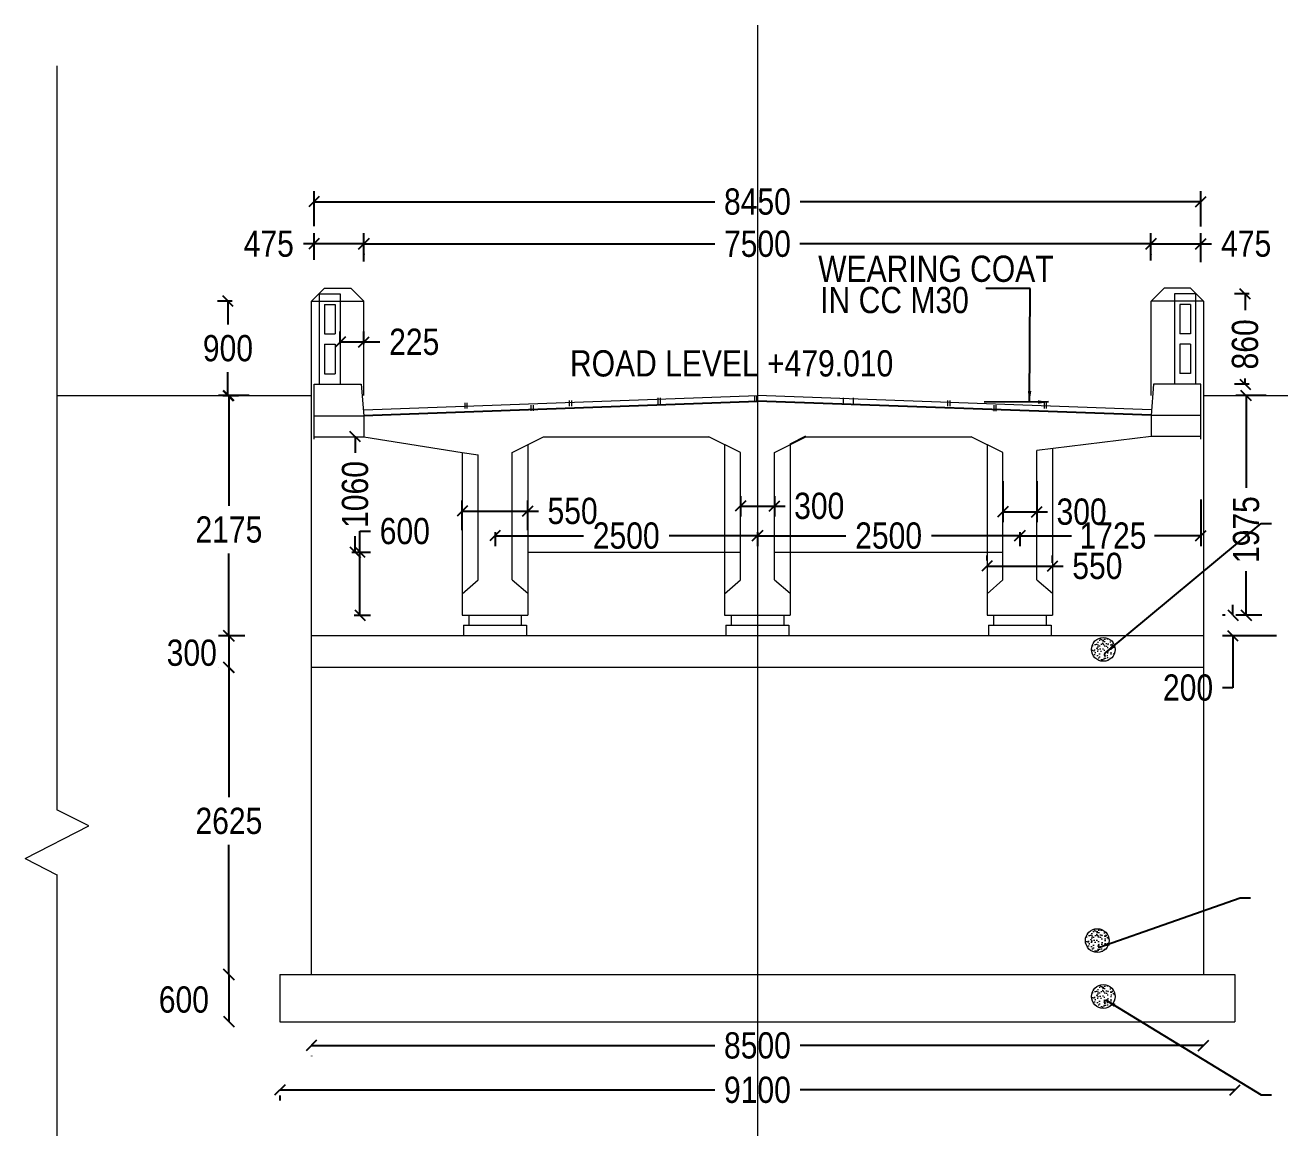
# Model space of a CAD drawing. Header units: millimetres. Extents: x -50489 to 84851, y 124916 to 300735.
# Drawn here: x 33521 to 45477, y 133790 to 144296 of the extents above; entities that cross this region are included whole.
import ezdxf

# ---------------------------------------------------------------- set-up
doc = ezdxf.new("R2010")
doc.units = ezdxf.units.MM
for name, color, linetype in [('abutment', 7, 'Continuous'), ('canal', 7, 'Continuous'), ('slab', 7, 'Continuous')]:
    doc.layers.add(name, color=color, linetype=linetype)
doc.styles.add('ARIAL NARROW', font='ARIALN.TTF')
doc.styles.add('arn', font='ARIALN.TTF')
doc.dimstyles.get("Standard").update_dxf_attribs({"dimtxt": 0.18, "dimasz": 0.18, "dimexe": 0.18, "dimexo": 0.0625, "dimgap": 0.09, "dimtad": 0, "dimtih": 1, "dimtoh": 1, "dimdec": 4, "dimzin": 0, "dimdsep": 46, "dimtxsty": 'Standard', "dimcen": 0.09, "dimadec": 0, "dimazin": 0, "dimtfac": 1, "dimtdec": 4, "dimtofl": 0, "dimtmove": 0, "dimatfit": 3, "dimfxl": 1, "dimtolj": 1, "dimtzin": 0, "dimarcsym": 0})
doc.dimstyles.new('STANDARD$7', dxfattribs={"dimtxt": 2, "dimasz": 2, "dimexe": 1.25, "dimexo": 0.625, "dimtad": 1, "dimdec": 0, "dimlfac": 0.5, "dimdsep": 46, "dimtxsty": 'Standard', "dimcen": 2.5, "dimadec": 0, "dimazin": 0, "dimtfac": 1, "dimtdec": 0, "dimtmove": 0, "dimatfit": 3, "dimfxl": 1, "dimtolj": 1, "dimtzin": 0, "dimarcsym": 0})

# ---------------------------------------------------------------- blocks, each defined once
blk = doc.blocks.new('_Oblique')
at = {"color": 0, "linetype": 'ByBlock', "lineweight": -2}
blk.add_line((-0.5, -0.5), (0.5, 0.5), dxfattribs=at)
blk = doc.blocks.new('*D235')
at = {"layer": 'abutment', "color": 0, "lineweight": -2, "transparency": 16777216}
for p, q in [((45030, 138674), (45030, 138774)), ((44956, 138674), (44930, 138674)), ((45445, 138476), (44930, 138476)), ((45030, 138476), (45030, 137983)), ((45030, 137983), (44930, 137983))]:
    blk.add_line(p, q, dxfattribs=at)
at = {"layer": 'Defpoints', "color": 0, "transparency": 16777216}
for p in [(45056, 138674), (45030, 138476), (45545, 138476)]:
    blk.add_point(p, dxfattribs=at)
at = {"layer": 'abutment', "color": 0, "lineweight": -2, "transparency": 16777216, "xscale": 100, "yscale": 100, "zscale": 100}
for p, rotation in [((45030, 138674), 270), ((45030, 138476), 90)]:
    blk.add_blockref('_Oblique', p, dxfattribs=dict(at, rotation=rotation))
at = {"layer": 'abutment', "color": 0, "lineweight": 5, "transparency": 16777216, "insert": (44602, 137983), "char_height": 250, "attachment_point": 5, "style": 'ARIAL NARROW'}
blk.add_mtext('\\A1;200', dxfattribs=at)
blk = doc.blocks.new('*D230')
at = {"layer": 'abutment', "color": 0, "lineweight": -2, "transparency": 16777216}
for p, q in [((36249, 134574), (40093, 134574)), ((44749, 134574), (40905, 134574)), ((36249, 134476), (36249, 134474))]:
    blk.add_line(p, q, dxfattribs=at)
at = {"layer": 'Defpoints', "color": 0, "transparency": 16777216}
for p in [(36249, 134576), (44749, 134574), (44749, 134574)]:
    blk.add_point(p, dxfattribs=at)
at = {"layer": 'abutment', "color": 0, "lineweight": -2, "transparency": 16777216, "xscale": 100, "yscale": 100, "zscale": 100, "rotation": 180}
blk.add_blockref('_Oblique', (36249, 134574), dxfattribs=at)
at = {"layer": 'abutment', "color": 0, "lineweight": -2, "transparency": 16777216, "xscale": 100, "yscale": 100, "zscale": 100}
blk.add_blockref('_Oblique', (44749, 134574), dxfattribs=at)
at = {"layer": 'abutment', "color": 0, "lineweight": 5, "transparency": 16777216, "insert": (40499, 134574), "char_height": 250, "attachment_point": 5, "style": 'ARIAL NARROW'}
blk.add_mtext('\\A1;8500', dxfattribs=at)
blk = doc.blocks.new('*D231')
at = {"layer": 'canal', "color": 0, "lineweight": -2, "transparency": 16777216}
for p, q in [((35363, 138175), (35363, 138175)), ((35463, 138175), (35463, 136941)), ((35463, 135251), (35463, 136485))]:
    blk.add_line(p, q, dxfattribs=at)
at = {"layer": 'Defpoints', "color": 0, "transparency": 16777216}
for p in [(35463, 138175), (35463, 135251), (35463, 135251)]:
    blk.add_point(p, dxfattribs=at)
at = {"layer": 'canal', "color": 0, "lineweight": -2, "transparency": 16777216, "xscale": 100, "yscale": 100, "zscale": 100}
for p, rotation in [((35463, 138175), 90), ((35463, 135251), 270)]:
    blk.add_blockref('_Oblique', p, dxfattribs=dict(at, rotation=rotation))
at = {"layer": 'canal', "color": 0, "lineweight": 5, "transparency": 16777216, "insert": (35463, 136713), "char_height": 250, "attachment_point": 5, "style": 'ARIAL NARROW'}
blk.add_mtext('\\A1;2625', dxfattribs=at)
blk = doc.blocks.new('*D245')
at = {"layer": 'Defpoints', "color": 0, "transparency": 16777216}
for p in [(44724, 142212), (44249, 141954), (44724, 141937)]:
    blk.add_point(p, dxfattribs=at)
at = {"layer": 'slab', "color": 0, "lineweight": -2, "transparency": 16777216}
for p, q in [((44249, 142054), (44249, 142312)), ((44724, 142037), (44724, 142312)), ((44249, 142212), (44724, 142212)), ((44724, 142212), (44824, 142212))]:
    blk.add_line(p, q, dxfattribs=at)
at = {"layer": 'slab', "color": 0, "lineweight": -2, "transparency": 16777216, "xscale": 100, "yscale": 100, "zscale": 100, "rotation": 180}
blk.add_blockref('_Oblique', (44249, 142212), dxfattribs=at)
at = {"layer": 'slab', "color": 0, "lineweight": -2, "transparency": 16777216, "xscale": 100, "yscale": 100, "zscale": 100}
blk.add_blockref('_Oblique', (44724, 142212), dxfattribs=at)
at = {"layer": 'slab', "color": 0, "lineweight": 5, "transparency": 16777216, "insert": (45156, 142212), "char_height": 250, "attachment_point": 5, "style": 'ARIAL NARROW'}
blk.add_mtext('\\A1;475', dxfattribs=at)
blk = doc.blocks.new('*D236')
at = {"layer": 'Defpoints', "color": 0, "transparency": 16777216}
for p in [(36749, 142212), (36274, 141960), (36749, 141943)]:
    blk.add_point(p, dxfattribs=at)
at = {"layer": 'slab', "color": 0, "lineweight": -2, "transparency": 16777216}
for p, q in [((36274, 142060), (36274, 142312)), ((36749, 142043), (36749, 142312)), ((36274, 142212), (36174, 142212)), ((36749, 142212), (36274, 142212))]:
    blk.add_line(p, q, dxfattribs=at)
at = {"layer": 'slab', "color": 0, "lineweight": -2, "transparency": 16777216, "xscale": 100, "yscale": 100, "zscale": 100, "rotation": 180}
blk.add_blockref('_Oblique', (36274, 142212), dxfattribs=at)
at = {"layer": 'slab', "color": 0, "lineweight": -2, "transparency": 16777216, "xscale": 100, "yscale": 100, "zscale": 100}
blk.add_blockref('_Oblique', (36749, 142212), dxfattribs=at)
at = {"layer": 'slab', "color": 0, "lineweight": 5, "transparency": 16777216, "insert": (35843, 142212), "char_height": 250, "attachment_point": 5, "style": 'ARIAL NARROW'}
blk.add_mtext('\\A1;475', dxfattribs=at)
blk = doc.blocks.new('*D227')
at = {"layer": 'Defpoints', "color": 0, "transparency": 16777216}
for p in [(36749, 142217), (44249, 142214), (44249, 142211)]:
    blk.add_point(p, dxfattribs=at)
at = {"layer": 'slab', "color": 0, "lineweight": -2, "transparency": 16777216}
for p, q in [((36749, 142211), (40094, 142211)), ((44249, 142211), (40904, 142211)), ((36749, 142117), (36749, 142111)), ((44249, 142114), (44249, 142111))]:
    blk.add_line(p, q, dxfattribs=at)
at = {"layer": 'slab', "color": 0, "lineweight": -2, "transparency": 16777216, "xscale": 100, "yscale": 100, "zscale": 100, "rotation": 180}
blk.add_blockref('_Oblique', (36749, 142211), dxfattribs=at)
at = {"layer": 'slab', "color": 0, "lineweight": -2, "transparency": 16777216, "xscale": 100, "yscale": 100, "zscale": 100}
blk.add_blockref('_Oblique', (44249, 142211), dxfattribs=at)
at = {"layer": 'slab', "color": 0, "lineweight": 5, "transparency": 16777216, "insert": (40499, 142211), "char_height": 250, "attachment_point": 5, "style": 'ARIAL NARROW'}
blk.add_mtext('\\A1;7500', dxfattribs=at)
blk = doc.blocks.new('*D244')
at = {"layer": 'Defpoints', "color": 0, "transparency": 16777216}
for p in [(42837, 140051), (43162, 140050), (43162, 139659)]:
    blk.add_point(p, dxfattribs=at)
at = {"layer": 'slab', "color": 0, "lineweight": -2, "transparency": 16777216}
for p, q in [((42837, 139951), (42837, 139559)), ((43162, 139950), (43162, 139559)), ((42837, 139659), (43162, 139659)), ((43162, 139659), (43262, 139659))]:
    blk.add_line(p, q, dxfattribs=at)
at = {"layer": 'slab', "color": 0, "lineweight": -2, "transparency": 16777216, "xscale": 100, "yscale": 100, "zscale": 100, "rotation": 180}
blk.add_blockref('_Oblique', (42837, 139659), dxfattribs=at)
at = {"layer": 'slab', "color": 0, "lineweight": -2, "transparency": 16777216, "xscale": 100, "yscale": 100, "zscale": 100}
blk.add_blockref('_Oblique', (43162, 139659), dxfattribs=at)
at = {"layer": 'slab', "color": 0, "lineweight": 5, "transparency": 16777216, "insert": (43588, 139659), "char_height": 250, "attachment_point": 5, "style": 'ARIAL NARROW'}
blk.add_mtext('\\A1;300', dxfattribs=at)
blk = doc.blocks.new('*D242')
at = {"layer": 'Defpoints', "color": 0, "transparency": 16777216}
for p in [(44724, 139877), (42999, 139517), (42999, 139431)]:
    blk.add_point(p, dxfattribs=at)
at = {"layer": 'slab', "color": 0, "lineweight": -2, "transparency": 16777216}
for p, q in [((44724, 139777), (44724, 139331)), ((42999, 139431), (43490, 139431)), ((42999, 139417), (42999, 139331)), ((44724, 139431), (44284, 139431))]:
    blk.add_line(p, q, dxfattribs=at)
at = {"layer": 'slab', "color": 0, "lineweight": -2, "transparency": 16777216, "xscale": 100, "yscale": 100, "zscale": 100, "rotation": 180}
blk.add_blockref('_Oblique', (42999, 139431), dxfattribs=at)
at = {"layer": 'slab', "color": 0, "lineweight": -2, "transparency": 16777216, "xscale": 100, "yscale": 100, "zscale": 100}
blk.add_blockref('_Oblique', (44724, 139431), dxfattribs=at)
at = {"layer": 'slab', "color": 0, "lineweight": 5, "transparency": 16777216, "insert": (43887, 139431), "char_height": 250, "attachment_point": 5, "style": 'ARIAL NARROW'}
blk.add_mtext('\\A1;1725', dxfattribs=at)
blk = doc.blocks.new('*D241')
at = {"layer": 'Defpoints', "color": 0, "transparency": 16777216}
for p in [(40337, 139909), (40662, 139909), (40662, 139714)]:
    blk.add_point(p, dxfattribs=at)
at = {"layer": 'slab', "color": 0, "lineweight": -2, "transparency": 16777216}
for p, q in [((40337, 139809), (40337, 139614)), ((40662, 139809), (40662, 139614)), ((40337, 139714), (40662, 139714)), ((40662, 139714), (40762, 139714))]:
    blk.add_line(p, q, dxfattribs=at)
at = {"layer": 'slab', "color": 0, "lineweight": -2, "transparency": 16777216, "xscale": 100, "yscale": 100, "zscale": 100, "rotation": 180}
blk.add_blockref('_Oblique', (40337, 139714), dxfattribs=at)
at = {"layer": 'slab', "color": 0, "lineweight": -2, "transparency": 16777216, "xscale": 100, "yscale": 100, "zscale": 100}
blk.add_blockref('_Oblique', (40662, 139714), dxfattribs=at)
at = {"layer": 'slab', "color": 0, "lineweight": 5, "transparency": 16777216, "insert": (41088, 139714), "char_height": 250, "attachment_point": 5, "style": 'ARIAL NARROW'}
blk.add_mtext('\\A1;300', dxfattribs=at)
blk = doc.blocks.new('*D243')
at = {"layer": 'Defpoints', "color": 0, "transparency": 16777216}
for p in [(42687, 139096), (43312, 139142), (43312, 139074)]:
    blk.add_point(p, dxfattribs=at)
at = {"layer": 'slab', "color": 0, "lineweight": -2, "transparency": 16777216}
for p, q in [((42687, 139196), (42687, 139242)), ((43312, 139174), (43312, 139242)), ((42687, 139142), (43312, 139142)), ((43312, 139142), (43412, 139142))]:
    blk.add_line(p, q, dxfattribs=at)
at = {"layer": 'slab', "color": 0, "lineweight": -2, "transparency": 16777216, "xscale": 100, "yscale": 100, "zscale": 100, "rotation": 180}
blk.add_blockref('_Oblique', (42687, 139142), dxfattribs=at)
at = {"layer": 'slab', "color": 0, "lineweight": -2, "transparency": 16777216, "xscale": 100, "yscale": 100, "zscale": 100}
blk.add_blockref('_Oblique', (43312, 139142), dxfattribs=at)
at = {"layer": 'slab', "color": 0, "lineweight": 5, "transparency": 16777216, "insert": (43738, 139142), "char_height": 250, "attachment_point": 5, "style": 'ARIAL NARROW'}
blk.add_mtext('\\A1;550', dxfattribs=at)
blk = doc.blocks.new('*D240')
at = {"layer": 'Defpoints', "color": 0, "transparency": 16777216}
for p in [(40499, 139566), (42999, 139566), (42999, 139431)]:
    blk.add_point(p, dxfattribs=at)
at = {"layer": 'slab', "color": 0, "lineweight": -2, "transparency": 16777216}
for p, q in [((40499, 139466), (40499, 139331)), ((40499, 139431), (41342, 139431)), ((42999, 139431), (42157, 139431)), ((42999, 139466), (42999, 139331))]:
    blk.add_line(p, q, dxfattribs=at)
at = {"layer": 'slab', "color": 0, "lineweight": -2, "transparency": 16777216, "xscale": 100, "yscale": 100, "zscale": 100, "rotation": 180}
blk.add_blockref('_Oblique', (40499, 139431), dxfattribs=at)
at = {"layer": 'slab', "color": 0, "lineweight": -2, "transparency": 16777216, "xscale": 100, "yscale": 100, "zscale": 100}
blk.add_blockref('_Oblique', (42999, 139431), dxfattribs=at)
at = {"layer": 'slab', "color": 0, "lineweight": 5, "transparency": 16777216, "insert": (41749, 139431), "char_height": 250, "attachment_point": 5, "style": 'ARIAL NARROW'}
blk.add_mtext('\\A1;2500', dxfattribs=at)
blk = doc.blocks.new('*D237')
at = {"layer": 'Defpoints', "color": 0, "transparency": 16777216}
for p in [(45146, 141734), (45285, 141734), (45285, 140874)]:
    blk.add_point(p, dxfattribs=at)
at = {"layer": 'slab', "color": 0, "lineweight": -2, "transparency": 16777216}
for p, q in [((45185, 141734), (45046, 141734)), ((45146, 141734), (45146, 141580)), ((45185, 140874), (45046, 140874)), ((45146, 140874), (45146, 140928))]:
    blk.add_line(p, q, dxfattribs=at)
at = {"layer": 'slab', "color": 0, "lineweight": -2, "transparency": 16777216, "xscale": 100, "yscale": 100, "zscale": 100}
for p, rotation in [((45146, 141734), 90), ((45146, 140874), 270)]:
    blk.add_blockref('_Oblique', p, dxfattribs=dict(at, rotation=rotation))
at = {"layer": 'slab', "color": 0, "lineweight": 5, "transparency": 16777216, "insert": (45146, 141254), "char_height": 250, "attachment_point": 5, "rotation": 90, "style": 'ARIAL NARROW'}
blk.add_mtext('\\A1;860', dxfattribs=at)
blk = doc.blocks.new('*D234')
at = {"layer": 'Defpoints', "color": 0, "transparency": 16777216}
for p in [(45447, 140766), (45156, 138674), (45406, 138674)]:
    blk.add_point(p, dxfattribs=at)
at = {"layer": 'slab', "color": 0, "lineweight": -2, "transparency": 16777216}
for p, q in [((45347, 140766), (45056, 140766)), ((45156, 140766), (45156, 139886)), ((45156, 138674), (45156, 139092)), ((45306, 138674), (45056, 138674))]:
    blk.add_line(p, q, dxfattribs=at)
at = {"layer": 'slab', "color": 0, "lineweight": -2, "transparency": 16777216, "xscale": 100, "yscale": 100, "zscale": 100}
for p, rotation in [((45156, 140766), 90), ((45156, 138674), 270)]:
    blk.add_blockref('_Oblique', p, dxfattribs=dict(at, rotation=rotation))
at = {"layer": 'slab', "color": 0, "lineweight": 5, "transparency": 16777216, "insert": (45156, 139489), "char_height": 250, "attachment_point": 5, "rotation": 90, "style": 'ARIAL NARROW'}
blk.add_mtext('\\A1;1975', dxfattribs=at)
blk = doc.blocks.new('*D238')
at = {"layer": 'Defpoints', "color": 0, "transparency": 16777216}
for p in [(36666, 140374), (36666, 140374), (36666, 139274)]:
    blk.add_point(p, dxfattribs=at)
at = {"layer": 'slab', "color": 0, "lineweight": -2, "transparency": 16777216}
for p, q in [((36666, 140374), (36666, 140221)), ((36666, 139274), (36666, 139428)), ((36766, 139274), (36766, 139274))]:
    blk.add_line(p, q, dxfattribs=at)
at = {"layer": 'slab', "color": 0, "lineweight": -2, "transparency": 16777216, "xscale": 100, "yscale": 100, "zscale": 100}
for p, rotation in [((36666, 140374), 90), ((36666, 139274), 270)]:
    blk.add_blockref('_Oblique', p, dxfattribs=dict(at, rotation=rotation))
at = {"layer": 'slab', "color": 0, "lineweight": 5, "transparency": 16777216, "insert": (36666, 139824), "char_height": 250, "attachment_point": 5, "rotation": 90, "style": 'ARIAL NARROW'}
blk.add_mtext('\\A1;1060', dxfattribs=at)
blk = doc.blocks.new('*D233')
at = {"layer": 'Defpoints', "color": 0, "transparency": 16777216}
for p in [(36749, 141277), (36524, 141155), (36749, 141156)]:
    blk.add_point(p, dxfattribs=at)
at = {"layer": 'slab', "color": 0, "lineweight": -2, "transparency": 16777216}
for p, q in [((36524, 141255), (36524, 141377)), ((36749, 141256), (36749, 141377)), ((36524, 141277), (36749, 141277)), ((36749, 141277), (36900, 141277))]:
    blk.add_line(p, q, dxfattribs=at)
at = {"layer": 'slab', "color": 0, "lineweight": -2, "transparency": 16777216, "xscale": 100, "yscale": 100, "zscale": 100, "rotation": 180}
blk.add_blockref('_Oblique', (36524, 141277), dxfattribs=at)
at = {"layer": 'slab', "color": 0, "lineweight": -2, "transparency": 16777216, "xscale": 100, "yscale": 100, "zscale": 100}
blk.add_blockref('_Oblique', (36749, 141277), dxfattribs=at)
at = {"layer": 'slab', "color": 0, "lineweight": 5, "transparency": 16777216, "insert": (37229, 141277), "char_height": 250, "attachment_point": 5, "style": 'ARIAL NARROW'}
blk.add_mtext('\\A1;225', dxfattribs=at)
blk = doc.blocks.new('*D232')
at = {"layer": 'Defpoints', "color": 0, "transparency": 16777216}
for p in [(36534, 139274), (36712, 139274), (36556, 138674)]:
    blk.add_point(p, dxfattribs=at)
at = {"layer": 'slab', "color": 0, "lineweight": -2, "transparency": 16777216}
for p, q in [((36712, 139274), (36712, 139474)), ((36712, 139474), (36812, 139474)), ((36634, 139274), (36812, 139274)), ((36712, 138674), (36712, 139274)), ((36656, 138674), (36812, 138674))]:
    blk.add_line(p, q, dxfattribs=at)
at = {"layer": 'slab', "color": 0, "lineweight": -2, "transparency": 16777216, "xscale": 100, "yscale": 100, "zscale": 100}
for p, rotation in [((36712, 139274), 90), ((36712, 138674), 270)]:
    blk.add_blockref('_Oblique', p, dxfattribs=dict(at, rotation=rotation))
at = {"layer": 'slab', "color": 0, "lineweight": 5, "transparency": 16777216, "insert": (37139, 139474), "char_height": 250, "attachment_point": 5, "style": 'ARIAL NARROW'}
blk.add_mtext('\\A1;600', dxfattribs=at)
blk = doc.blocks.new('*D239')
at = {"layer": 'Defpoints', "color": 0, "transparency": 16777216}
for p in [(38312, 139666), (37687, 139384), (38312, 139384)]:
    blk.add_point(p, dxfattribs=at)
at = {"layer": 'slab', "color": 0, "lineweight": -2, "transparency": 16777216}
for p, q in [((37687, 139484), (37687, 139766)), ((37687, 139666), (38312, 139666)), ((38312, 139484), (38312, 139766)), ((38312, 139666), (38412, 139666))]:
    blk.add_line(p, q, dxfattribs=at)
at = {"layer": 'slab', "color": 0, "lineweight": -2, "transparency": 16777216, "xscale": 100, "yscale": 100, "zscale": 100, "rotation": 180}
blk.add_blockref('_Oblique', (37687, 139666), dxfattribs=at)
at = {"layer": 'slab', "color": 0, "lineweight": -2, "transparency": 16777216, "xscale": 100, "yscale": 100, "zscale": 100}
blk.add_blockref('_Oblique', (38312, 139666), dxfattribs=at)
at = {"layer": 'slab', "color": 0, "lineweight": 5, "transparency": 16777216, "insert": (38738, 139666), "char_height": 250, "attachment_point": 5, "style": 'ARIAL NARROW'}
blk.add_mtext('\\A1;550', dxfattribs=at)
blk = doc.blocks.new('*D229')
at = {"layer": 'Defpoints', "color": 0, "transparency": 16777216}
for p in [(37999, 139566), (40499, 139566), (40499, 139431)]:
    blk.add_point(p, dxfattribs=at)
at = {"layer": 'slab', "color": 0, "lineweight": -2, "transparency": 16777216}
for p, q in [((37999, 139466), (37999, 139331)), ((37999, 139431), (38842, 139431)), ((40499, 139431), (39657, 139431)), ((40499, 139466), (40499, 139331))]:
    blk.add_line(p, q, dxfattribs=at)
at = {"layer": 'slab', "color": 0, "lineweight": -2, "transparency": 16777216, "xscale": 100, "yscale": 100, "zscale": 100, "rotation": 180}
blk.add_blockref('_Oblique', (37999, 139431), dxfattribs=at)
at = {"layer": 'slab', "color": 0, "lineweight": -2, "transparency": 16777216, "xscale": 100, "yscale": 100, "zscale": 100}
blk.add_blockref('_Oblique', (40499, 139431), dxfattribs=at)
at = {"layer": 'slab', "color": 0, "lineweight": 5, "transparency": 16777216, "insert": (39249, 139431), "char_height": 250, "attachment_point": 5, "style": 'ARIAL NARROW'}
blk.add_mtext('\\A1;2500', dxfattribs=at)
blk = doc.blocks.new('*D228')
at = {"layer": 'Defpoints', "color": 0, "transparency": 16777216}
for p in [(44724, 142613), (36274, 142279), (44724, 142277)]:
    blk.add_point(p, dxfattribs=at)
at = {"layer": 'slab', "color": 0, "lineweight": -2, "transparency": 16777216}
for p, q in [((36274, 142379), (36274, 142713)), ((44724, 142377), (44724, 142713)), ((36274, 142613), (40093, 142613)), ((44724, 142613), (40905, 142613))]:
    blk.add_line(p, q, dxfattribs=at)
at = {"layer": 'slab', "color": 0, "lineweight": -2, "transparency": 16777216, "xscale": 100, "yscale": 100, "zscale": 100, "rotation": 180}
blk.add_blockref('_Oblique', (36274, 142613), dxfattribs=at)
at = {"layer": 'slab', "color": 0, "lineweight": -2, "transparency": 16777216, "xscale": 100, "yscale": 100, "zscale": 100}
blk.add_blockref('_Oblique', (44724, 142613), dxfattribs=at)
at = {"layer": 'slab', "color": 0, "lineweight": 5, "transparency": 16777216, "insert": (40499, 142613), "char_height": 250, "attachment_point": 5, "style": 'ARIAL NARROW'}
blk.add_mtext('\\A1;8450', dxfattribs=at)
blk = doc.blocks.new('*D246')
at = {"layer": 'abutment', "color": 0, "lineweight": -2, "transparency": 16777216}
for p, q in [((35949, 134151), (40093, 134151)), ((45049, 134151), (40905, 134151)), ((45049, 134246), (45049, 134251)), ((35949, 134098), (35949, 134051))]:
    blk.add_line(p, q, dxfattribs=at)
at = {"layer": 'Defpoints', "color": 0, "transparency": 16777216}
for p in [(35949, 134198), (45049, 134151), (45049, 134146)]:
    blk.add_point(p, dxfattribs=at)
at = {"layer": 'abutment', "color": 0, "lineweight": -2, "transparency": 16777216, "xscale": 100, "yscale": 100, "zscale": 100, "rotation": 180}
blk.add_blockref('_Oblique', (35949, 134151), dxfattribs=at)
at = {"layer": 'abutment', "color": 0, "lineweight": -2, "transparency": 16777216, "xscale": 100, "yscale": 100, "zscale": 100}
blk.add_blockref('_Oblique', (45049, 134151), dxfattribs=at)
at = {"layer": 'abutment', "color": 0, "lineweight": 5, "transparency": 16777216, "insert": (40499, 134151), "char_height": 250, "attachment_point": 5, "style": 'ARIAL NARROW'}
blk.add_mtext('\\A1;9100', dxfattribs=at)
blk = doc.blocks.new('*D247')
at = {"layer": 'abutment', "color": 0, "lineweight": -2, "transparency": 16777216}
blk.add_line((35463, 135251), (35463, 134803), dxfattribs=at)
at = {"layer": 'Defpoints', "color": 0, "transparency": 16777216}
for p in [(35463, 135251), (35463, 134803), (35463, 134803)]:
    blk.add_point(p, dxfattribs=at)
at = {"layer": 'abutment', "color": 0, "lineweight": -2, "transparency": 16777216, "xscale": 100, "yscale": 100, "zscale": 100}
for p, rotation in [((35463, 135251), 90), ((35463, 134803), 270)]:
    blk.add_blockref('_Oblique', p, dxfattribs=dict(at, rotation=rotation))
at = {"layer": 'abutment', "color": 0, "lineweight": 5, "transparency": 16777216, "insert": (35034, 135011), "char_height": 250, "attachment_point": 5, "style": 'ARIAL NARROW'}
blk.add_mtext('\\A1;600', dxfattribs=at)
blk = doc.blocks.new('*D248')
at = {"layer": 'canal', "color": 0, "lineweight": -2, "transparency": 16777216}
for p, q in [((35495, 141666), (35354, 141666)), ((35454, 141666), (35454, 141443)), ((35454, 140766), (35454, 140988)), ((35404, 140766), (35554, 140766))]:
    blk.add_line(p, q, dxfattribs=at)
at = {"layer": 'Defpoints', "color": 0, "transparency": 16777216}
for p in [(35454, 141666), (35595, 141666), (35304, 140766)]:
    blk.add_point(p, dxfattribs=at)
at = {"layer": 'canal', "color": 0, "lineweight": -2, "transparency": 16777216, "xscale": 100, "yscale": 100, "zscale": 100}
for p, rotation in [((35454, 141666), 90), ((35454, 140766), 270)]:
    blk.add_blockref('_Oblique', p, dxfattribs=dict(at, rotation=rotation))
at = {"layer": 'canal', "color": 0, "lineweight": 5, "transparency": 16777216, "insert": (35454, 141216), "char_height": 250, "attachment_point": 5, "style": 'ARIAL NARROW'}
blk.add_mtext('\\A1;900', dxfattribs=at)
blk = doc.blocks.new('*D249')
at = {"layer": 'canal', "color": 0, "lineweight": -2, "transparency": 16777216}
for p, q in [((35655, 140766), (35363, 140766)), ((35463, 140766), (35463, 139717)), ((35463, 138477), (35463, 139261)), ((35614, 138477), (35363, 138477))]:
    blk.add_line(p, q, dxfattribs=at)
at = {"layer": 'Defpoints', "color": 0, "transparency": 16777216}
for p in [(35755, 140766), (35463, 138477), (35714, 138477)]:
    blk.add_point(p, dxfattribs=at)
at = {"layer": 'canal', "color": 0, "lineweight": -2, "transparency": 16777216, "xscale": 100, "yscale": 100, "zscale": 100}
for p, rotation in [((35463, 140766), 90), ((35463, 138477), 270)]:
    blk.add_blockref('_Oblique', p, dxfattribs=dict(at, rotation=rotation))
at = {"layer": 'canal', "color": 0, "lineweight": 5, "transparency": 16777216, "insert": (35463, 139489), "char_height": 250, "attachment_point": 5, "style": 'ARIAL NARROW'}
blk.add_mtext('\\A1;2175', dxfattribs=at)
blk = doc.blocks.new('*D250')
at = {"layer": 'abutment', "color": 0, "lineweight": -2, "transparency": 16777216}
blk.add_line((35463, 138477), (35463, 138177), dxfattribs=at)
at = {"layer": 'Defpoints', "color": 0, "transparency": 16777216}
for p in [(35463, 138477), (35463, 138177), (35463, 138177)]:
    blk.add_point(p, dxfattribs=at)
at = {"layer": 'abutment', "color": 0, "lineweight": -2, "transparency": 16777216, "xscale": 100, "yscale": 100, "zscale": 100}
for p, rotation in [((35463, 138477), 90), ((35463, 138177), 270)]:
    blk.add_blockref('_Oblique', p, dxfattribs=dict(at, rotation=rotation))
at = {"layer": 'abutment', "color": 0, "lineweight": 5, "transparency": 16777216, "insert": (35109, 138315), "char_height": 250, "attachment_point": 5, "style": 'ARIAL NARROW'}
blk.add_mtext('\\A1;300', dxfattribs=at)

msp = doc.modelspace()

# ---------------------------------------------------------------- hatches: boundary and pattern name
at = {"layer": 'abutment', "lineweight": 5}
h = msp.add_hatch(dxfattribs=at)
h.set_pattern_fill('AR-CONC', color=256, scale=12.5, style=0)
h.set_pattern_definition([(50, (27835.19, 104367.64), (89.65752, -7.84402), [9.375, -103.125]), (355, (27835.19, 104367.64), (-17.34392, 94.02402), [7.5, -82.5]), (100.4514, (27842.66, 104366.99), (72.31367, 86.17994), [7.96752, -87.64276]), (46.1842, (27835.19, 104392.64), (133.40513, -20.68988), [14.0625, -154.6875]), (96.6356, (27846.3, 104390.92), (116.83284, 121.76473), [11.9513, -131.46412]), (351.1842, (27835.19, 104392.64), (116.83274, 121.7648), [11.25, -123.75]), (21, (27847.69, 104386.39), (74.61338, -50.32736), [9.375, -103.125]), (326, (27847.69, 104386.39), (30.41442, 90.64376), [7.5, -82.5]), (71.4514, (27853.91, 104382.2), (105.02783, 40.31631), [7.96752, -87.64276]), (37.5, (27835.19, 104367.64), (1.519982, 41.611732), [0, -81.5, 0, -83.75, 0, -82.8125]), (7.5, (27835.19, 104367.64), (32.88369, 49.301464), [0, -47.75, 0, -79.625, 0, -31.5625]), (327.5, (27807.314, 104367.64), (66.727805, -2.81936), [0, -31.25, 0, -97.5, 0, -129.375]), (317.5, (27794.814, 104367.64), (72.89827, 12.51312), [0, -40.625, 0, -64.75, 0, -91.875])])
h.paths.add_polyline_path([(43908.3, 138348.1, 1), (43681.5, 138348.1, 1)])
h = msp.add_hatch(dxfattribs=at)
h.set_pattern_fill('AR-CONC', color=256, scale=12.5, style=0)
h.set_pattern_definition([(50, (27777.71, 101593.55), (89.65752, -7.84402), [9.375, -103.125]), (355, (27777.71, 101593.55), (-17.34392, 94.02402), [7.5, -82.5]), (100.4514, (27785.185, 101592.9), (72.31367, 86.17994), [7.96752, -87.64276]), (46.1842, (27777.71, 101618.55), (133.40513, -20.68988), [14.0625, -154.6875]), (96.6356, (27788.83, 101616.83), (116.83284, 121.76473), [11.9513, -131.46412]), (351.1842, (27777.71, 101618.55), (116.83274, 121.7648), [11.25, -123.75]), (21, (27790.21, 101612.3), (74.61338, -50.32736), [9.375, -103.125]), (326, (27790.21, 101612.3), (30.41442, 90.64376), [7.5, -82.5]), (71.4514, (27796.43, 101608.11), (105.02783, 40.31631), [7.96752, -87.64276]), (37.5, (27777.714, 101593.552), (1.519982, 41.611732), [0, -81.5, 0, -83.75, 0, -82.8125]), (7.5, (27777.714, 101593.55), (32.88369, 49.301464), [0, -47.75, 0, -79.625, 0, -31.5625]), (327.5, (27749.84, 101593.552), (66.727805, -2.81936), [0, -31.25, 0, -97.5, 0, -129.375]), (317.5, (27737.34, 101593.55), (72.89827, 12.51312), [0, -40.625, 0, -64.75, 0, -91.875])])
h.paths.add_polyline_path([(43850.8, 135574, 1), (43624, 135574, 1)])
h = msp.add_hatch(dxfattribs=at)
h.set_pattern_fill('AR-CONC', color=256, scale=12.5, style=0)
h.set_pattern_definition([(50, (27835.185, 101061.014), (89.65752, -7.84402), [9.375, -103.125]), (355, (27835.185, 101061.01), (-17.34392, 94.02402), [7.5, -82.5]), (100.4514, (27842.66, 101060.36), (72.31367, 86.17994), [7.96752, -87.64276]), (46.1842, (27835.18, 101086.01), (133.40513, -20.68988), [14.0625, -154.6875]), (96.6356, (27846.3, 101084.29), (116.83284, 121.76473), [11.9513, -131.46412]), (351.1842, (27835.18, 101086.01), (116.83274, 121.7648), [11.25, -123.75]), (21, (27847.685, 101079.764), (74.61338, -50.32736), [9.375, -103.125]), (326, (27847.685, 101079.76), (30.41442, 90.64376), [7.5, -82.5]), (71.4514, (27853.9, 101075.57), (105.02783, 40.31631), [7.96752, -87.64276]), (37.5, (27835.185, 101061.014), (1.519982, 41.611732), [0, -81.5, 0, -83.75, 0, -82.8125]), (7.5, (27835.185, 101061.014), (32.88369, 49.301464), [0, -47.75, 0, -79.625, 0, -31.5625]), (327.5, (27807.31, 101061.014), (66.727805, -2.81936), [0, -31.25, 0, -97.5, 0, -129.375]), (317.5, (27794.81, 101061.014), (72.89827, 12.51312), [0, -40.625, 0, -64.75, 0, -91.875])])
h.paths.add_polyline_path([(43908.3, 135041.5, 1), (43681.5, 135041.5, 1)])

# ---------------------------------------------------------------- linework, layer by layer
at = {"lineweight": 5}
for p, q in [((40499.2, 144295.5), (40499.2, 127696.5)), ((33824.5, 143906.6), (33824.5, 136820.7)), ((34128, 136666), (33824.5, 136820.7)), ((33521.1, 136356.8), (34128, 136666)), ((33521.1, 136356.5), (33824.7, 136202)), ((33824.5, 136202.1), (33824, 128127.6))]:
    msp.add_line(p, q, dxfattribs=at)
at = {"layer": 'abutment', "lineweight": 5}
for p, q in [((36249.2, 135251), (36249.2, 141665.6)), ((44749.2, 141665.6), (44749.2, 135251)), ((37699.2, 138580), (37699.2, 138476)), ((37699.2, 138580), (38299.2, 138580)), ((37749.2, 138676), (37749.2, 138580)), ((38223.7, 138580), (38224.2, 138579.5)), ((38249.2, 138676), (38249.2, 138580)), ((38299.2, 138580), (38299.2, 138476)), ((40199.2, 138580.1), (40199.2, 138476.1)), ((40199.2, 138580.1), (40799.2, 138580.1)), ((40249.2, 138676.1), (40249.2, 138580.1)), ((40723.7, 138580.1), (40724.2, 138579.6)), ((40749.2, 138676.1), (40749.2, 138580.1)), ((40799.2, 138580.1), (40799.2, 138476.1)), ((42699.2, 138580), (42699.2, 138476)), ((42699.2, 138580), (43299.2, 138580)), ((42749.2, 138676), (42749.2, 138580)), ((43223.7, 138580), (43224.2, 138579.5)), ((43249.2, 138676), (43249.2, 138580)), ((43299.2, 138580), (43299.2, 138476)), ((44749.2, 138476), (36249.2, 138476)), ((44749.2, 138176), (36249.2, 138176)), ((35949.2, 135251), (45049.2, 135251)), ((35949.2, 135251), (35949.2, 134801)), ((45049.2, 135251), (45049.2, 134801)), ((35949.2, 134801), (45049.2, 134801))]:
    msp.add_line(p, q, dxfattribs=at)
for centre in [(43794.9, 138348.1), (43737.4, 135574), (43794.9, 135041.5)]:
    msp.add_circle(centre, 113.4, dxfattribs=at)
at = {"layer": 'slab', "lineweight": 5}
for p, q in [((36249.2, 141665.6), (36374.2, 141790.6)), ((36324.2, 141734.5), (36324.2, 140874.5)), ((36324.2, 141734.5), (36524.2, 141734.5)), ((36374.2, 141790.6), (36624.2, 141790.6)), ((36524.2, 141734.5), (36524.2, 140874.5)), ((36749.2, 141665.6), (36624.2, 141790.6)), ((44249.2, 141665.6), (44374.2, 141790.6)), ((44624.2, 141790.6), (44374.2, 141790.6)), ((44674.2, 141735.2), (44474.2, 141735.2)), ((44474.2, 141735.2), (44474.2, 140875.2)), ((44749.2, 141665.6), (44624.2, 141790.6)), ((44674.2, 141735.2), (44674.2, 140875.2)), ((36249.2, 141665.6), (36749.2, 141665.6)), ((36374.2, 141634.5), (36374.2, 141354.5)), ((36374.2, 141634.5), (36474.2, 141634.5)), ((36474.2, 141634.5), (36474.2, 141354.5)), ((36749.2, 140766.5), (36749.2, 141665.6)), ((44249.2, 140766.5), (44249.2, 141665.6)), ((44749.2, 141665.6), (44249.2, 141665.6)), ((44624.2, 141635.2), (44524.2, 141635.2)), ((44524.2, 141635.2), (44524.2, 141355.2)), ((44624.2, 141635.2), (44624.2, 141355.2)), ((36374.2, 141354.5), (36474.2, 141354.5)), ((44624.2, 141355.2), (44524.2, 141355.2)), ((36374.2, 141254.5), (36374.2, 140974.5)), ((36374.2, 141254.5), (36474.2, 141254.5)), ((36474.2, 141254.5), (36474.2, 140974.5)), ((44624.2, 141255.2), (44524.2, 141255.2)), ((44524.2, 141255.2), (44524.2, 140975.2)), ((44624.2, 141255.2), (44624.2, 140975.2)), ((36374.2, 140974.5), (36474.2, 140974.5)), ((44624.2, 140975.2), (44524.2, 140975.2)), ((36274.2, 140349.5), (36274.2, 140874.5)), ((36274.2, 140874.5), (36274.2, 140874.5)), ((36274.2, 140874.5), (36724.2, 140874.5)), ((36724.2, 140874.5), (36749.2, 140574.5)), ((44274.2, 140875.2), (44249.2, 140575.2)), ((44724.2, 140875.2), (44274.2, 140875.2)), ((44724.2, 140350.2), (44724.2, 140875.2)), ((33824.5, 140765.6), (36249.2, 140765.6)), ((36747.8, 140630.5), (40499.2, 140766.5)), ((39554.2, 140687.2), (39554.2, 140743.2)), ((39574.2, 140687.2), (39574.2, 140743.2)), ((40474.2, 140709.9), (40474.2, 140765.9)), ((40494.2, 140709.9), (40494.2, 140765.9)), ((44250.6, 140631.2), (40499.2, 140766.5)), ((41319.2, 140688), (41319.2, 140744)), ((41414.2, 140688), (41414.2, 140744)), ((44749.2, 140765.6), (47546.4, 140765.6)), ((36749, 140580.5), (40499.1, 140716.5)), ((36749.2, 140574.5), (40499.2, 140710.5)), ((37714.2, 140642), (37714.2, 140698)), ((37734.2, 140642), (37734.2, 140698)), ((38344.2, 140619.3), (38344.2, 140675.3)), ((38364.2, 140619.3), (38364.2, 140675.3)), ((38709.2, 140664.6), (38709.2, 140720.6)), ((38729.2, 140664.6), (38729.2, 140720.6)), ((44249.2, 140575.2), (40499.2, 140710.5)), ((44249.3, 140581.2), (40499.4, 140716.5)), ((42314.2, 140664.8), (42314.2, 140720.8)), ((42334.2, 140664.8), (42334.2, 140720.8)), ((42754.2, 140618.5), (42754.2, 140674.5)), ((42774.2, 140618.5), (42774.2, 140674.5)), ((43234.2, 140641.6), (43234.2, 140697.7)), ((43254.2, 140641.6), (43254.2, 140697.7)), ((36274.2, 140574.5), (36749.2, 140574.5)), ((36749.2, 140574.5), (36749.2, 140374.5)), ((44249.2, 140575.2), (44249.2, 140375.2)), ((44724.2, 140575.2), (44249.2, 140575.2)), ((36274.2, 140374.5), (36749.2, 140374.5)), ((36749.2, 140374.5), (37686.7, 140224.5)), ((38161.7, 140224.5), (38461.7, 140374.5)), ((38461.7, 140374.5), (39024.2, 140374.6)), ((39024.2, 140374.6), (40036.7, 140374.4)), ((40336.7, 140224.4), (40036.7, 140374.4)), ((40661.7, 140224.4), (40961.7, 140374.4)), ((40811.7, 140306.7), (40961.7, 140381.7)), ((40961.7, 140374.4), (42536.7, 140374.5)), ((42836.7, 140224.5), (42536.7, 140374.5)), ((44249.2, 140375.2), (43161.7, 140241.7)), ((44724.2, 140375.2), (44249.2, 140375.2)), ((38311.7, 140299.5), (38311.7, 138674.5)), ((40186.7, 140299.4), (40186.7, 138674.4)), ((40811.7, 140306.7), (40811.7, 138674.4)), ((42686.7, 140299.4), (42686.7, 138674.4)), ((43311.7, 140261.5), (43311.7, 138674.4)), ((37686.7, 140224.5), (37836.7, 140202.3)), ((37686.7, 140224.5), (37686.7, 138674.5)), ((37836.7, 139009.5), (37836.7, 140202.3)), ((38161.7, 139009.5), (38161.7, 140224.5)), ((40336.7, 139009.5), (40336.7, 140224.4)), ((40661.7, 139009.5), (40661.7, 140224.4)), ((42836.7, 139009.4), (42836.7, 140224.5)), ((43161.7, 139009.4), (43161.7, 140241.7)), ((38311.7, 139274.6), (40336.7, 139274.4)), ((40661.7, 139274.4), (42836.7, 139274.5)), ((37686.7, 138877.2), (37836.7, 139009.5)), ((38161.7, 139009.5), (38311.7, 138884.5)), ((40186.7, 138877.2), (40336.7, 139009.5)), ((40661.7, 139009.5), (40811.7, 138884.4)), ((42686.7, 138877.1), (42836.7, 139009.4)), ((43161.7, 139009.4), (43311.7, 138884.4)), ((40186.7, 138877.2), (40186.7, 138674.4)), ((40811.7, 138884.4), (40811.7, 138681.7)), ((42686.7, 138877.1), (42686.7, 138674.3)), ((43311.7, 138884.4), (43311.7, 138674.4)), ((37686.7, 138674.5), (38311.7, 138674.5)), ((37836.7, 138674.5), (38161.7, 138674.5)), ((40186.7, 138674.4), (40811.7, 138674.4)), ((40336.7, 138674.4), (40661.7, 138674.4)), ((42686.7, 138674.4), (43311.7, 138674.4)), ((42836.7, 138674.5), (43161.7, 138674.5))]:
    msp.add_line(p, q, dxfattribs=at)

# ---------------------------------------------------------------- texts
at = {"layer": 'slab', "lineweight": 5, "style": 'arn'}
for s, p in [('WEARING COAT', (41077.9, 141849.6)), ('IN CC M30', (41097.4, 141551.7)), ('ROAD LEVEL +479.010', (38712.7, 140948))]:
    msp.add_text(s, height=250, dxfattribs=at).set_placement(p)

# ---------------------------------------------------------------- dimensions: what is measured, and where the dimension line sits
at = {"layer": 'abutment', "lineweight": 5}
for base, p1, p2, text, override, picture, middle in [((45029.9, 138476), (45055.7, 138674.5), (45545.1, 138476), '200', {"dimtxt": 250, "dimasz": 100, "dimexe": 100, "dimexo": 100, "dimgap": 100, "dimtih": 0, "dimdec": 0, "dimtxsty": 'ARIAL NARROW', "dimblk1": 'Oblique', "dimblk2": 'Oblique', "dimsah": 1}, '*D235', (44602.1, 137983.5)), ((35463.4, 134803), (35463.4, 135251), (35463.4, 134803), '600', {"dimtxt": 250, "dimasz": 100, "dimexe": 100, "dimexo": 100, "dimgap": 100, "dimtih": 0, "dimdec": 0, "dimtxsty": 'ARIAL NARROW', "dimblk1": 'Oblique', "dimblk2": 'Oblique', "dimsah": 1, "dimtmove": 2}, '*D247', (35034.1, 135011))]:
    dim = msp.add_linear_dim(base=base, p1=p1, p2=p2, angle=90, text=text, dimstyle='Standard', override=override, dxfattribs=at)
    dim.commit()
    dim.dimension.update_dxf_attribs({"geometry": picture, "text_midpoint": middle, "dimtype": 160})
dim = msp.add_linear_dim(base=(35463.4, 138177), p1=(35463.4, 138477), p2=(35463.4, 138177), angle=90, dimstyle='Standard', override={"dimtxt": 250, "dimasz": 100, "dimexe": 100, "dimexo": 100, "dimgap": 100, "dimtih": 0, "dimdec": 0, "dimtxsty": 'ARIAL NARROW', "dimblk1": 'Oblique', "dimblk2": 'Oblique', "dimsah": 1, "dimtmove": 2}, dxfattribs=at)
dim.commit()
dim.dimension.update_dxf_attribs({"geometry": '*D250', "text_midpoint": (35109.4, 138315.1), "dimtype": 160})
for base, p1, p2, picture, middle in [((44749.2, 134574.4), (36249.2, 134575.6), (44749.2, 134574.4), '*D230', (40499.2, 134574.4)), ((45049.2, 134151.2), (35949.2, 134198.3), (45049.2, 134146.2), '*D246', (40499.2, 134151.2))]:
    dim = msp.add_linear_dim(base=base, p1=p1, p2=p2, dimstyle='Standard', override={"dimtxt": 250, "dimasz": 100, "dimexe": 100, "dimexo": 100, "dimgap": 100, "dimtih": 0, "dimdec": 0, "dimtxsty": 'ARIAL NARROW', "dimblk1": 'Oblique', "dimblk2": 'Oblique', "dimsah": 1}, dxfattribs=at)
    dim.commit()
    dim.dimension.update_dxf_attribs({"geometry": picture, "text_midpoint": middle, "dimtype": 160})
at = {"layer": 'canal', "lineweight": 5}
dim = msp.add_linear_dim(base=(35453.6, 141665.6), p1=(35303.9, 140765.6), p2=(35594.5, 141665.6), angle=90, dimstyle='Standard', override={"dimtxt": 250, "dimasz": 100, "dimexe": 100, "dimexo": 100, "dimgap": 100, "dimdec": 0, "dimtxsty": 'ARIAL NARROW', "dimblk1": 'Oblique', "dimblk2": 'Oblique', "dimsah": 1}, dxfattribs=at)
dim.commit()
dim.dimension.update_dxf_attribs({"geometry": '*D248', "text_midpoint": (35453.6, 141215.6)})
dim = msp.add_linear_dim(base=(35463.4, 138477), p1=(35755.1, 140765.6), p2=(35714, 138477), angle=90, text='2175', dimstyle='Standard', override={"dimtxt": 250, "dimasz": 100, "dimexe": 100, "dimexo": 100, "dimgap": 100, "dimdec": 0, "dimtxsty": 'ARIAL NARROW', "dimblk1": 'Oblique', "dimblk2": 'Oblique', "dimsah": 1}, dxfattribs=at)
dim.commit()
dim.dimension.update_dxf_attribs({"geometry": '*D249', "text_midpoint": (35463.4, 139489.1), "dimtype": 160})
dim = msp.add_linear_dim(base=(35463.4, 135251), p1=(35463.4, 138175), p2=(35463.4, 135251), angle=90, text='2625', dimstyle='Standard', override={"dimtxt": 250, "dimasz": 100, "dimexe": 100, "dimexo": 100, "dimgap": 100, "dimdec": 0, "dimtxsty": 'ARIAL NARROW', "dimblk1": 'Oblique', "dimblk2": 'Oblique', "dimsah": 1}, dxfattribs=at)
dim.commit()
dim.dimension.update_dxf_attribs({"geometry": '*D231', "text_midpoint": (35463.4, 136713)})
at = {"layer": 'slab', "lineweight": 5}
for base, p1, p2, picture, middle in [((44724.2, 142613.2), (36274.2, 142279), (44724.2, 142277.4), '*D228', (40499.2, 142613.2)), ((44249.2, 142211.4), (36749.2, 142216.8), (44249.2, 142214.2), '*D227', (40499.2, 142211.4))]:
    dim = msp.add_linear_dim(base=base, p1=p1, p2=p2, dimstyle='Standard', override={"dimtxt": 250, "dimasz": 100, "dimexe": 100, "dimexo": 100, "dimgap": 100, "dimtih": 0, "dimdec": 0, "dimtxsty": 'ARIAL NARROW', "dimblk1": 'Oblique', "dimblk2": 'Oblique', "dimsah": 1}, dxfattribs=at)
    dim.commit()
    dim.dimension.update_dxf_attribs({"geometry": picture, "text_midpoint": middle})
for base, p1, p2, text, picture, middle in [((36749.2, 142212.1), (36274.2, 141959.8), (36749.2, 141943.1), '475', '*D236', (35842.9, 142212.1)), ((44724.2, 142212.1), (44249.2, 141954.1), (44724.2, 141937.4), '475', '*D245', (45155.5, 142212.1)), ((36749.2, 141277), (36524.2, 141155.4), (36749.2, 141155.6), '225', '*D233', (37228.9, 141277)), ((40661.7, 139714.4), (40336.7, 139908.8), (40661.7, 139908.8), '300', '*D241', (41087.8, 139714.4)), ((38311.7, 139665.5), (37686.7, 139383.8), (38311.7, 139383.8), '550', '*D239', (38737.8, 139665.5)), ((42999.2, 139431.1), (44724.3, 139877.4), (42999.2, 139517.4), '1725', '*D242', (43887.2, 139431.1)), ((43311.7, 139142.2), (42686.7, 139096.2), (43311.7, 139073.6), '550', '*D243', (43737.8, 139142.2))]:
    dim = msp.add_linear_dim(base=base, p1=p1, p2=p2, text=text, dimstyle='Standard', override={"dimtxt": 250, "dimasz": 100, "dimexe": 100, "dimexo": 100, "dimgap": 100, "dimtih": 0, "dimdec": 0, "dimtxsty": 'ARIAL NARROW', "dimblk1": 'Oblique', "dimblk2": 'Oblique', "dimsah": 1}, dxfattribs=at)
    dim.commit()
    dim.dimension.update_dxf_attribs({"geometry": picture, "text_midpoint": middle, "dimtype": 160})
for base, p1, p2, text, picture, middle in [((45145.6, 141734.5), (45285.1, 140874.5), (45285.1, 141734.5), '860', '*D237', (45145.6, 141254.1)), ((45155.8, 138674.5), (45447.5, 140765.6), (45406.4, 138674.5), '1975', '*D234', (45155.8, 139489.1)), ((36712.2, 139274.5), (36555.8, 138674.5), (36533.9, 139274.5), '600', '*D232', (37138.9, 139473.9))]:
    dim = msp.add_linear_dim(base=base, p1=p1, p2=p2, angle=90, text=text, dimstyle='Standard', override={"dimtxt": 250, "dimasz": 100, "dimexe": 100, "dimexo": 100, "dimgap": 100, "dimtih": 0, "dimdec": 0, "dimtxsty": 'ARIAL NARROW', "dimblk1": 'Oblique', "dimblk2": 'Oblique', "dimsah": 1}, dxfattribs=at)
    dim.commit()
    dim.dimension.update_dxf_attribs({"geometry": picture, "text_midpoint": middle, "dimtype": 160})
dim = msp.add_linear_dim(base=(36666.5, 140374.5), p1=(36666.1, 139274.5), p2=(36666.5, 140374.5), angle=90, text='1060', dimstyle='Standard', override={"dimtxt": 250, "dimasz": 100, "dimexe": 100, "dimexo": 100, "dimgap": 100, "dimtih": 0, "dimdec": 0, "dimtxsty": 'ARIAL NARROW', "dimblk1": 'Oblique', "dimblk2": 'Oblique', "dimsah": 1}, dxfattribs=at)
dim.commit()
dim.dimension.update_dxf_attribs({"geometry": '*D238', "text_midpoint": (36666.5, 139824.5)})
for base, p1, p2, text, picture, middle in [((43161.7, 139659.4), (42836.7, 140050.6), (43161.7, 140050.4), '300', '*D244', (43587.8, 139659.4)), ((40499.2, 139430.9), (37999.2, 139565.6), (40499.2, 139565.6), '2500', '*D229', (39249.2, 139430.9)), ((42999.2, 139430.9), (40499.2, 139565.5), (42999.2, 139565.6), '2500', '*D240', (41749.2, 139430.9))]:
    dim = msp.add_linear_dim(base=base, p1=p1, p2=p2, text=text, dimstyle='Standard', override={"dimtxt": 250, "dimasz": 100, "dimexe": 100, "dimexo": 100, "dimgap": 100, "dimtih": 0, "dimdec": 0, "dimtxsty": 'ARIAL NARROW', "dimblk1": 'Oblique', "dimblk2": 'Oblique', "dimsah": 1}, dxfattribs=at)
    dim.commit()
    dim.dimension.update_dxf_attribs({"geometry": picture, "text_midpoint": middle})

# ---------------------------------------------------------------- leaders
at = {"layer": 'abutment', "lineweight": 5}
for points in [[(43816.5, 138316.1), (45298.7, 139547.6), (45398.7, 139547.6)], [(43757.6, 135510.2), (45098.1, 135981.2), (45198.1, 135981.2)], [(43816.5, 135009.5), (45298.7, 134103.9), (45398.7, 134103.9)]]:
    msp.add_leader(points, dimstyle='STANDARD$7', override={"dimtxt": 200, "dimasz": 100, "dimexe": 100, "dimexo": 100, "dimgap": 100, "dimtad": 0, "dimtoh": 1, "dimlfac": 1, "dimzin": 0, "dimtxsty": 'ARIAL NARROW', "dimcen": 0.09, "dimtdec": 4, "dimtofl": 0}, dxfattribs=at)
at = {"layer": 'slab', "lineweight": 5}
for points in [[(43091.5, 140708.3), (43097.2, 141785.8), (42675.5, 141785.8)], [(43273.4, 140705.1), (42660.1, 140703.7)]]:
    msp.add_leader(points, dimstyle='STANDARD$7', override={"dimtxt": 200, "dimasz": 100, "dimexe": 100, "dimexo": 100, "dimgap": 100, "dimtad": 0, "dimtoh": 1, "dimlfac": 1, "dimzin": 0, "dimtxsty": 'ARIAL NARROW', "dimcen": 0.09, "dimtdec": 4, "dimtofl": 0}, dxfattribs=at)

doc.saveas('drawing.dxf')
